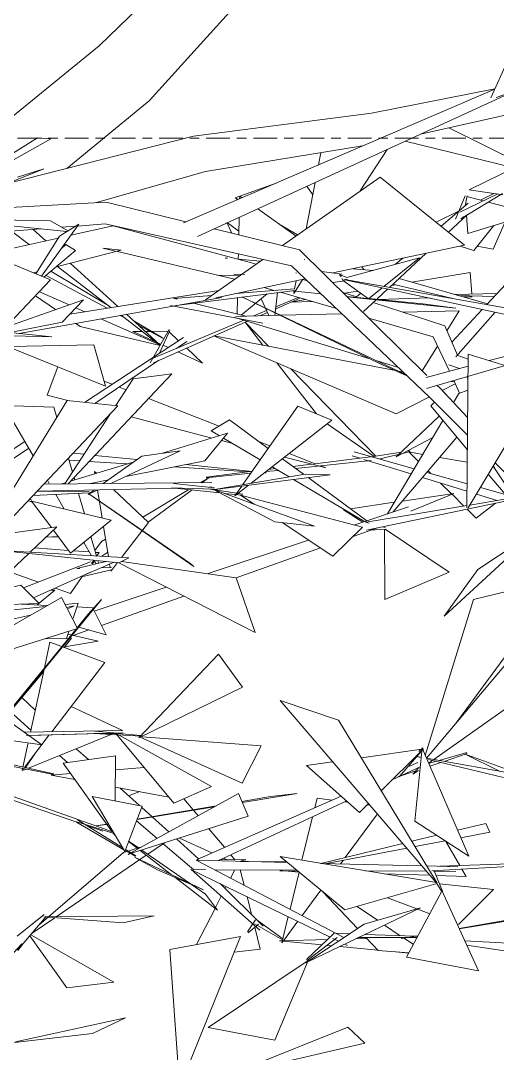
# Model space of a CAD drawing. Header units: millimetres. Extents: x 78096 to 288885, y -20632 to 149556.
# Drawn here: x 253022 to 253343, y 92633 to 93329 of the extents above; entities that cross this region are included whole.
import ezdxf

# ---------------------------------------------------------------- set-up
doc = ezdxf.new("R2010")
doc.units = ezdxf.units.MM
doc.linetypes.add('Centre', pattern=[31.75, 6.35, -4.7625, 15.875, -4.7625])
for name, color, linetype, lineweight in [('A-FLOR-LEVL', 51, 'Continuous', 9), ('G-IMPT', 8, 'Continuous', 9), ('L-PLNT', 71, 'Continuous', 9)]:
    doc.layers.add(name, color=color, linetype=linetype, lineweight=lineweight)

# ---------------------------------------------------------------- blocks, each defined once
blk = doc.blocks.new('ZZ-V - Tree Broadleaf 1 - 3dtree rotund SIMPLU-4826059-TOMH A-A')
at = {"layer": 'G-IMPT'}
for p, q in [((27378.37, 93312.23), (27449.49, 93381.43)), ((27412.12, 93275.21), (27479.06, 93349.29)), ((27252.02, 93209.15), (27378.37, 93312.23)), ((27752.32, 93315.72), (27645.73, 93277.35)), ((27652.99, 93301.39), (27642.07, 93277.28)), ((27670.77, 93287.57), (27444.52, 93183.8)), ((27644.66, 93282.98), (27435.24, 93193.01)), ((27561.68, 93266.97), (27644.75, 93283.18)), ((27356.68, 93229.56), (27412.12, 93275.21)), ((27594.69, 93252.68), (27684.23, 93272.74)), ((27441.83, 93251.27), (27561.68, 93266.97)), ((27613.81, 93256.96), (27663.03, 93232.61)), ((27315.89, 93219.16), (27441.83, 93251.27)), ((27449.96, 93227.64), (27555.7, 93244.76)), ((27572.27, 93242.39), (27554.19, 93214.5)), ((27584.5, 93248), (27657.75, 93230.03)), ((27527.64, 93240.22), (27526.06, 93232.03)), ((27627.46, 93215.26), (27670.17, 93236.1)), ((27376.55, 93206.6), (27449.96, 93227.64)), ((27501.85, 93177.64), (27567.45, 93223.84)), ((27624.37, 93177.96), (27567.45, 93223.84)), ((27497.57, 93219.79), (27469.91, 93209.81)), ((27523.77, 93220.15), (27517.73, 93188.82)), ((27518.27, 93217.62), (27522.18, 93211.88)), ((27627.46, 93215.26), (27650.2, 93211.93)), ((27469.91, 93209.81), (27471.77, 93208.7)), ((27472.99, 93211.04), (27472.95, 93209.21)), ((27472.99, 93211.04), (27474.58, 93209.91)), ((27624.86, 93211.11), (27618.28, 93195.52)), ((27646.72, 93212.44), (27621.21, 93200.25)), ((27650, 93212.78), (27621.81, 93195.56)), ((27626.05, 93211.11), (27624.82, 93204.4)), ((27637, 93207.79), (27625.98, 93210.72)), ((27635.08, 93208.3), (27644.13, 93212.82)), ((27268.86, 93200.65), (27383.06, 93206.96)), ((27383.06, 93206.96), (27436.83, 93193.69)), ((27485.12, 93202.42), (27510.97, 93184.06)), ((27605.22, 93193.4), (27620.63, 93201.09)), ((27626.89, 93206.14), (27608.52, 93190.74)), ((27625.32, 93204.82), (27625.21, 93206.5)), ((27699.15, 93202.16), (27639.35, 93137.87)), ((27669.81, 93199.08), (27640.37, 93206.9)), ((27472.68, 93196.71), (27472.42, 93184.9)), ((27626.42, 93198.48), (27613.66, 93186.59)), ((27623.49, 93197.17), (27623.19, 93195.52)), ((27626.58, 93185.88), (27625.78, 93197.88)), ((27669.81, 93199.08), (27626.58, 93185.88)), ((27651.67, 93193.55), (27643.69, 93175.32)), ((27255.31, 93182.32), (27339.12, 93188.87)), ((27319.48, 93187.33), (27331.23, 93178.29)), ((27333.95, 93188.46), (27342.41, 93180.77)), ((27353.03, 93189.95), (27362.66, 93190.7)), ((27359.4, 93184.55), (27387.81, 93190.85)), ((27363.91, 93190.8), (27382.38, 93192.24)), ((27382.38, 93192.24), (27507.84, 93163.9)), ((27387.81, 93190.85), (27480.94, 93166.08)), ((27455.85, 93188.99), (27513.26, 93174.82)), ((27464.44, 93193.21), (27467.64, 93186.08)), ((27464.77, 93192.96), (27472.47, 93187.25)), ((27499.65, 93192.1), (27511.97, 93184.77)), ((27644.15, 93191.25), (27630.6, 93174.27)), ((27295.38, 93170.33), (27350.78, 93182.63)), ((27349.41, 93163.3), (27393.2, 93174.63)), ((27393.2, 93174.63), (27380.85, 93175.93)), ((27380.85, 93175.93), (27389.21, 93173.95)), ((27389.92, 93173.78), (27469.57, 93154.9)), ((27513.26, 93174.82), (27599.08, 93090.17)), ((27624.37, 93177.96), (27535.74, 93159.2)), ((27621.5, 93177.35), (27630.6, 93174.27)), ((27632.94, 93177.21), (27643.69, 93175.32)), ((27358.92, 93165.76), (27391.06, 93136.52)), ((27449.88, 93141.03), (27488.54, 93168.26)), ((27464.77, 93169.06), (27463.14, 93169.19)), ((27487.05, 93167.21), (27471.98, 93168.46)), ((27472.14, 93171.97), (27472.06, 93168.45)), ((27480.94, 93166.08), (27484.01, 93165.07)), ((27516.74, 93168.32), (27516.3, 93168.54)), ((27545.08, 93156.09), (27593.95, 93169.46)), ((27569.95, 93150.09), (27593.95, 93169.46)), ((27598.53, 93172.49), (27573.76, 93149.41)), ((27582.76, 93169.15), (27577.89, 93165.07)), ((27334.06, 93159.33), (27336.57, 93159.98)), ((27384.94, 93136.98), (27345.91, 93160.33)), ((27350.39, 93163.55), (27386.48, 93135.79)), ((27507.84, 93163.9), (27600.83, 93075.54)), ((27511.3, 93159.13), (27510.82, 93159.27)), ((27541.91, 93158.4), (27528.09, 93160.19)), ((27562.78, 93160.93), (27549.23, 93162.06)), ((27555.24, 93163.33), (27556.51, 93161.45)), ((27628.25, 93159.52), (27588.83, 93153.03)), ((27628.25, 93159.52), (27629.32, 93145.01)), ((27342.66, 93157.57), (27383.77, 93135.36)), ((27516.97, 93155.23), (27456.97, 93142.53)), ((27472.88, 93157.23), (27457.94, 93157.62)), ((27474.16, 93158.13), (27469.14, 93158.33)), ((27469.14, 93158.33), (27476.22, 93158.08)), ((27515.58, 93154.94), (27509.34, 93145.31)), ((27511.01, 93153.97), (27509.97, 93148.59)), ((27515.48, 93154.79), (27518.46, 93153.81)), ((27543.8, 93153.91), (27535.6, 93152.79)), ((27541.2, 93156.48), (27540.17, 93158.12)), ((27545.18, 93156.05), (27540.19, 93158.13)), ((27541.81, 93155.44), (27542.66, 93153.88)), ((27545.25, 93155.02), (27542.28, 93154.31)), ((27559.64, 93141.76), (27542.87, 93153.78)), ((27653.16, 93130.9), (27543.76, 93154.66)), ((27543.84, 93154.68), (27656.93, 93134.78)), ((27639.81, 93138.36), (27580.28, 93155.49)), ((27338.18, 93146.5), (27358.1, 93137.71)), ((27458.91, 93147.39), (27358.58, 93131.32)), ((27510.28, 93147.43), (27430.32, 93137.29)), ((27509.84, 93148.57), (27470.29, 93145.35)), ((27474.09, 93130.81), (27491.49, 93145.05)), ((27489.37, 93149.39), (27496.03, 93147.45)), ((27496.73, 93130.56), (27498.43, 93145.93)), ((27500.38, 93146.17), (27538.08, 93135.17)), ((27527.57, 93145.16), (27508.03, 93147.11)), ((27527.68, 93145.05), (27508.03, 93147.11)), ((27509.65, 93146.94), (27509.34, 93145.31)), ((27542.54, 93145.94), (27551.55, 93142.99)), ((27552.32, 93147.01), (27543.64, 93145.58)), ((27554.49, 93145.46), (27551.55, 93142.99)), ((27559.64, 93141.76), (27568.86, 93149.21)), ((27572.66, 93148.38), (27565.52, 93141.73)), ((27577.79, 93151.21), (27575.24, 93150.79)), ((27616.49, 93141.9), (27576.12, 93151.61)), ((27617.68, 93144.73), (27646.38, 93145.43)), ((27324.58, 93118.49), (27460.91, 93142.58)), ((27349.06, 93134.52), (27335.61, 93143.8)), ((27454.15, 93144.04), (27428.54, 93141.96)), ((27430.8, 93141.5), (27429.01, 93141.94)), ((27477.05, 93130.07), (27441.89, 93138.76)), ((27471.5, 93142.51), (27471.26, 93131.5)), ((27474.35, 93143.08), (27567.64, 93097.96)), ((27584.98, 93090.6), (27474.36, 93143.09)), ((27487.55, 93141.83), (27492.67, 93130.46)), ((27513.6, 93142.31), (27497.23, 93135.06)), ((27512.27, 93142.7), (27497.38, 93136.45)), ((27507.1, 93139.51), (27521.7, 93139.95)), ((27517.29, 93141.24), (27507.26, 93139.58)), ((27559.32, 93141.99), (27545.1, 93143.41)), ((27618.39, 93135.55), (27545.32, 93143.2)), ((27564.9, 93141.15), (27556.28, 93133.13)), ((27596.29, 93138.31), (27559.86, 93141.94)), ((27562.9, 93139.29), (27611, 93123.56)), ((27566.36, 93141.29), (27600.57, 93142.32)), ((27596.29, 93138.31), (27618.39, 93135.55)), ((27644.35, 93143.24), (27619.94, 93144.08)), ((27623.64, 93143.01), (27629.45, 93143.19)), ((27362.7, 93135.69), (27368.86, 93132.97)), ((27396.77, 93131.33), (27419.54, 93110.62)), ((27488.66, 93125.34), (27426.47, 93137.31)), ((27491.15, 93133.83), (27482.54, 93130.21)), ((27491.7, 93132.61), (27486.5, 93130.31)), ((27541.77, 93131.67), (27500.56, 93130.65)), ((27620.65, 93133.61), (27583.1, 93132.68)), ((27620.65, 93133.61), (27612.46, 93120.25)), ((27636.27, 93134.57), (27615.82, 93112.58)), ((27644.94, 93132.68), (27618.41, 93102.61)), ((27365.57, 93123.13), (27362.48, 93125.26)), ((27379.5, 93128.28), (27418.73, 93110.98)), ((27392.58, 93130.59), (27394.77, 93129.41)), ((27393.11, 93130.69), (27419.2, 93110.62)), ((27420.99, 93115.4), (27401.39, 93127.13)), ((27404.9, 93123.93), (27421.55, 93114.93)), ((27475.84, 93127.39), (27413.62, 93101.24)), ((27478.25, 93126.65), (27414.92, 93098.59)), ((27560.67, 93101.33), (27469.71, 93129.28)), ((27500.08, 93130.64), (27470.39, 93129.91)), ((27476.6, 93125.92), (27488.57, 93110.59)), ((27476.74, 93125.98), (27492.47, 93109.84)), ((27559.93, 93128.79), (27603.22, 93116.15)), ((27748.05, 93124.86), (27598.65, 93081.26)), ((27747.01, 93128.35), (27641.02, 93100.08)), ((27365.57, 93123.13), (27419.42, 93110.39)), ((27401.14, 93119.68), (27407.36, 93119.72)), ((27416.37, 93112.79), (27401.14, 93119.68)), ((27409.51, 93119.74), (27412.62, 93119.76)), ((27425.51, 93121.19), (27412.76, 93098.57)), ((27413.69, 93119.77), (27424.76, 93119.85)), ((27425.93, 93120.51), (27418.95, 93105.03)), ((27431.92, 93113.53), (27425.49, 93119.54)), ((27577.83, 93093.39), (27455.89, 93116.89)), ((27611, 93123.56), (27619.66, 93103.85)), ((27435.26, 93115.72), (27368.53, 93071.98)), ((27419.88, 93111.2), (27417.93, 93112.09)), ((27424.9, 93108.93), (27421.42, 93110.51)), ((27437.52, 93113.09), (27430.45, 93108.31)), ((27455.6, 93116.76), (27578.36, 93064.17)), ((27606.14, 93109.94), (27595.92, 93093.28)), ((27603.22, 93116.15), (27614.12, 93092.9)), ((27448.02, 93098.48), (27431.38, 93106)), ((27448.02, 93098.48), (27437.18, 93108.62)), ((27626.77, 93101.04), (27619.76, 93103.66)), ((27626.8, 93104.47), (27625.88, 93000.9)), ((27626.8, 93104.47), (27679, 93088.36)), ((27418.68, 93100.37), (27375.57, 93071.26)), ((27497.91, 93098.64), (27524.72, 93064.31)), ((27579.9, 93095.43), (27565.46, 93099.86)), ((27585.01, 93090.17), (27567.64, 93097.96)), ((27626.73, 93096.27), (27598.48, 93088.73)), ((27620.9, 93094.71), (27613.7, 93097.22)), ((27343.37, 93076.91), (27350.6, 93095.84)), ((27507.33, 93094.6), (27564.7, 93035.76)), ((27583.12, 93092.37), (27579.96, 93092.98)), ((27626.06, 93089.26), (27626.65, 93087.91)), ((27387.17, 93084.2), (27381.62, 93086.37)), ((27396.55, 93080.53), (27391.96, 93082.32)), ((27605.92, 93083.42), (27607.64, 93081.72)), ((27618.06, 93084.52), (27609.25, 93080.01)), ((27617.48, 93085.75), (27615.42, 93086.15)), ((27617.07, 93086.63), (27621.03, 93078.18)), ((27679, 93088.36), (27626.87, 93000.9)), ((27343.37, 93076.91), (27358.19, 93073.03)), ((27600.73, 93075.64), (27578.36, 93064.17)), ((27600.83, 93075.54), (27626.32, 93049.91)), ((27607.64, 93081.72), (27626.42, 93061.72)), ((27610.74, 93078.78), (27611.55, 93077.56)), ((27620.53, 93078), (27616.9, 93071.86)), ((27626.59, 93080.25), (27620.53, 93078)), ((27314.3, 93069.79), (27333.98, 93035.99)), ((27314.3, 93069.79), (27347.87, 93068.77)), ((27349.84, 93061.88), (27347.87, 93068.77)), ((27459.18, 93055.98), (27411.69, 93074.59)), ((27604.18, 93072.17), (27601.58, 93069.55)), ((27601.58, 93069.55), (27626.23, 93040.26)), ((27399.95, 93062.12), (27454.31, 93047.9)), ((27607.29, 93062.77), (27578.23, 93035.18)), ((27466.15, 93060.2), (27453.91, 93052.79)), ((27466.15, 93060.2), (27492.24, 93040.99)), ((27563.49, 93035.57), (27531.96, 93057.62)), ((27609.76, 93059.82), (27572.43, 92996.8)), ((27453.91, 93052.79), (27459.49, 93049.49)), ((27462.17, 93047.9), (27486.84, 93033.3)), ((27619.2, 93048.62), (27576.42, 92998.13)), ((27602.97, 93048.36), (27578.23, 93035.18)), ((27328.36, 93045.64), (27304.39, 93029.92)), ((27330.98, 93041.14), (27308.74, 93026.13)), ((27460.78, 93046.21), (27468.39, 93044.22)), ((27493.37, 93042.59), (27486.3, 93045.36)), ((27360.41, 93024.99), (27357.72, 93034.4)), ((27360.89, 93037.76), (27368.23, 93037.01)), ((27375.6, 93036.26), (27403.72, 93033.4)), ((27501.74, 93033.99), (27515.99, 93023.49)), ((27503.19, 93035.12), (27526.09, 93029.13)), ((27523.85, 93030.65), (27506.27, 93037.53)), ((27560.97, 93035.18), (27523.53, 93030.61)), ((27548.64, 93036.01), (27554.06, 93034.33)), ((27550.17, 93038.54), (27590.44, 93027.2)), ((27556.53, 93033.57), (27588.37, 93023.71)), ((27581.65, 93038.43), (27561.71, 93035.29)), ((27581.67, 93037.32), (27567.24, 93033.93)), ((27587.8, 93038.76), (27582.7, 93037.56)), ((27587.48, 93039.34), (27585.45, 93039.03)), ((27593.38, 93032.17), (27586.85, 93038.58)), ((27586.85, 93038.58), (27596.2, 93036.92)), ((27607.58, 93034.91), (27626.15, 93031.62)), ((27365.29, 93032.5), (27358.13, 93032.95)), ((27397.23, 93030.46), (27371.67, 93032.09)), ((27479.48, 93025.23), (27428.79, 93028.46)), ((27436.76, 93030.03), (27481.34, 93025.48)), ((27496.87, 93027.36), (27492.59, 93026.83)), ((27494.82, 93028.57), (27506.21, 93021.83)), ((27521.43, 93030.35), (27508.77, 93028.81)), ((27510.67, 93027.41), (27561.61, 93032.77)), ((27526.72, 93028.97), (27530.98, 93027.86)), ((27530.98, 93027.86), (27527.37, 93029.27)), ((27643.66, 93029.07), (27660.74, 93003.27)), ((27643.88, 93029.44), (27645.03, 93026.99)), ((27644.92, 93031.19), (27675.53, 93000.41)), ((27343.61, 93019.46), (27345.07, 93016.94)), ((27361.93, 93019.68), (27361.48, 93021.27)), ((27375.2, 93025.5), (27375.47, 93023.82)), ((27375.2, 93025.5), (27376.61, 93024.16)), ((27452.36, 93021.31), (27446.58, 93017.87)), ((27447.75, 93017.88), (27452.42, 93021.32)), ((27480, 93025.3), (27450.32, 93021.68)), ((27450.5, 93021.09), (27480.47, 93024.24)), ((27490.91, 93024.51), (27489.71, 93024.58)), ((27490.64, 93025.31), (27498.87, 93026.17)), ((27509.23, 93020.04), (27557.08, 92991.71)), ((27518.99, 93021.28), (27558.5, 92992.18)), ((27596.08, 93021.33), (27625.98, 93012.07)), ((27599.01, 93024.79), (27626.02, 93017.18)), ((27601.64, 93024.04), (27599.86, 93025.79)), ((27640.34, 93023.5), (27673.2, 92984.45)), ((27377.25, 93012.99), (27380.37, 92993.97)), ((27388.05, 93013.31), (27411.6, 92990.97)), ((27438.71, 93013.17), (27407.69, 92994.68)), ((27411.4, 92991.15), (27441.02, 93012.93)), ((27615.63, 93010.3), (27608.24, 93017.56)), ((27635.05, 93014.63), (27651.75, 93009.93)), ((27349.14, 93009.95), (27354.87, 93000.11)), ((27368.48, 92996.83), (27364.53, 93010.61)), ((27617.17, 93010.52), (27582.62, 93005.45)), ((27617.17, 93010.52), (27588.2, 92998.75)), ((27623.95, 93002.12), (27615.92, 93010.02)), ((27651.56, 93006.68), (27628, 93002.79)), ((27632.35, 93010.1), (27646.23, 93005.8)), ((27542.77, 92999.59), (27555.92, 92991.32)), ((27577.06, 93004.63), (27547.5, 93000.28)), ((27586.62, 93001.51), (27549.9, 92989.32)), ((27625.89, 93002.44), (27558.21, 92991.28)), ((27651.87, 93005.41), (27558.26, 92985.89)), ((27632.24, 92993.98), (27626.25, 92999.86)), ((27632.24, 92993.98), (27645.3, 93004.04)), ((27381.29, 92988.35), (27384.64, 92967.98)), ((27393.46, 92967.48), (27411.6, 92990.97)), ((27565.71, 92987.46), (27549.34, 92981.67)), ((27560.08, 92990.52), (27557.62, 92991.15)), ((27571.57, 92986.46), (27560.67, 92985.84)), ((27570.83, 92987.76), (27569.21, 92988.18)), ((27570.6, 92939.22), (27570.41, 92986.39)), ((27613.96, 92957.59), (27570.99, 92986.43)), ((27610.66, 92927.84), (27674.31, 92986.69)), ((27633.32, 92959.26), (27674.31, 92986.69)), ((27350.81, 92981.45), (27342.61, 92981.09)), ((27350.78, 92981.48), (27342.77, 92981.24)), ((27376.62, 92968.43), (27372.88, 92981.49)), ((27375.56, 92972.12), (27380.05, 92978.2)), ((27382.7, 92979.78), (27380.05, 92978.2)), ((27519.37, 92979.19), (27451.03, 92956.51)), ((27334.96, 92973.84), (27357.75, 92972.2)), ((27361.17, 92971.95), (27371.72, 92971.19)), ((27368.02, 92977.53), (27373.21, 92968.63)), ((27375.91, 92970.89), (27378.3, 92970.71)), ((27376.69, 92968.43), (27378.3, 92970.71)), ((27380.24, 92968.23), (27384.13, 92971.09)), ((27527.38, 92973.89), (27470.55, 92953.76)), ((27372.65, 92964.57), (27327.49, 92946.98)), ((27382.94, 92964.8), (27364.23, 92960.29)), ((27388.43, 92964.24), (27365.54, 92954.51)), ((27373.24, 92963.5), (27374.74, 92965.64)), ((27373.41, 92963.2), (27375.48, 92964.73)), ((27374.97, 92965.61), (27376.36, 92963.21)), ((27378, 92963.61), (27377.5, 92965.35)), ((27387.39, 92959.62), (27390.77, 92964)), ((27483.4, 92916.9), (27391.13, 92963.96)), ((27470.55, 92953.72), (27393.34, 92964.76)), ((27337.48, 92950.87), (27318.03, 92957.8)), ((27372.56, 92957.63), (27334.27, 92940.21)), ((27365.46, 92960.11), (27363.43, 92960.05)), ((27387.52, 92959.37), (27366.44, 92954.42)), ((27386.8, 92960.74), (27379.71, 92960.53)), ((27385.46, 92962.97), (27385.83, 92960.71)), ((27386.25, 92958.14), (27387.19, 92959.36)), ((27613.96, 92957.59), (27570.6, 92939.22)), ((27633.32, 92959.26), (27610.66, 92927.84)), ((27359.01, 92943.21), (27366.95, 92954.54)), ((27470.55, 92953.72), (27483.4, 92916.9)), ((27690.84, 92954.03), (27619.01, 92856.23)), ((27630.37, 92939.17), (27690.84, 92954.03)), ((27348.52, 92945.46), (27336.76, 92935.48)), ((27348.52, 92945.46), (27345.81, 92945.46)), ((27359.01, 92943.21), (27348.83, 92946.84)), ((27423.59, 92947.41), (27375.08, 92931.31)), ((27435.49, 92941.34), (27379.95, 92921.67)), ((27630.37, 92939.17), (27597.89, 92834.08)), ((27678.84, 92927.27), (27598.73, 92832.16)), ((27737.04, 92925.97), (27603.62, 92831.29)), ((27371.41, 92918.65), (27360.9, 92914.92)), ((27326.42, 92872.99), (27335.35, 92864.49)), ((27500.19, 92871.07), (27539.58, 92857.91)), ((27500.19, 92871.07), (27605.09, 92748.6)), ((27318.51, 92863.55), (27332.44, 92851.05)), ((27539.58, 92857.91), (27605.99, 92747.91)), ((27363.03, 92838.57), (27371.16, 92831.25)), ((27596.74, 92838.55), (27580.38, 92819.67)), ((27591, 92789.78), (27595.72, 92839.08)), ((27596.26, 92839.21), (27593.65, 92836.74)), ((27627.3, 92766.09), (27595.95, 92838.55)), ((27351.74, 92833.96), (27357.15, 92829.35)), ((27595.64, 92838.19), (27554.92, 92832.5)), ((27568.33, 92810.29), (27595.56, 92837.33)), ((27595.1, 92832.58), (27591.62, 92833.42)), ((27595.12, 92832.81), (27591.63, 92833.43)), ((27693.09, 92815.34), (27598.72, 92832.17)), ((27625.83, 92835.93), (27607.18, 92830.66)), ((27626.15, 92835.25), (27610.58, 92830.05)), ((27648.33, 92823.32), (27624.68, 92834.86)), ((27663.65, 92820.59), (27624.88, 92834.92)), ((27535.55, 92829.79), (27518.07, 92827.35)), ((27553.62, 92795.68), (27518.07, 92827.35)), ((27594.5, 92826.32), (27575.66, 92817.57)), ((27592.93, 92829.3), (27586.14, 92826.32)), ((27593.36, 92825.79), (27591.77, 92823.9)), ((27650.65, 92819.19), (27600.04, 92831.39)), ((27602.82, 92830.72), (27600.16, 92828.83)), ((27605.29, 92830.12), (27600.22, 92828.69)), ((27608.48, 92829.35), (27601.01, 92826.85)), ((27591.61, 92823.71), (27579.46, 92819.65)), ((27593.26, 92823.93), (27589.63, 92821.36)), ((27591.61, 92823.71), (27589.63, 92821.36)), ((27392.39, 92812.11), (27405.47, 92800.32)), ((27405.76, 92809.63), (27398.25, 92806.83)), ((27435.44, 92804.86), (27441.6, 92797.49)), ((27541.32, 92806.63), (27444.33, 92764.01)), ((27523.53, 92798.81), (27525.08, 92805.15)), ((27535.03, 92803.86), (27525.08, 92805.15)), ((27407.03, 92798.91), (27413.8, 92792.82)), ((27441.94, 92797.08), (27445.06, 92793.35)), ((27545.01, 92803.34), (27458.21, 92763.04)), ((27546.02, 92802.44), (27543.72, 92802.74)), ((27553.62, 92795.68), (27559.64, 92801.66)), ((27560.58, 92800.56), (27558.77, 92800.79)), ((27403.55, 92789.89), (27417.41, 92778.11)), ((27414.06, 92792.58), (27425.29, 92782.46)), ((27514.92, 92763.43), (27522.04, 92792.68)), ((27565.7, 92794.58), (27543.97, 92765.26)), ((27591, 92789.78), (27627.3, 92766.09)), ((27452.3, 92784.69), (27462.81, 92772.13)), ((27638.61, 92788.23), (27619.7, 92783.64)), ((27638.61, 92788.23), (27641.3, 92782.28)), ((27430.52, 92777.75), (27445.29, 92764.43)), ((27432.44, 92778.36), (27454.27, 92768.38)), ((27605.64, 92780.23), (27588.93, 92776.17)), ((27591.05, 92772.65), (27611.3, 92776.53)), ((27621.21, 92759.81), (27611.52, 92776.39)), ((27621.9, 92778.56), (27641.3, 92782.28)), ((27421.56, 92774.58), (27442.16, 92757.06)), ((27582.75, 92774.67), (27527.69, 92761.31)), ((27531.42, 92761.22), (27585.41, 92771.57)), ((27443.74, 92763.4), (27445.75, 92763.43)), ((27505.13, 92761.87), (27443.74, 92763.4)), ((27543.2, 92711.3), (27444.13, 92763.33)), ((27459.41, 92763.6), (27477.07, 92763.83)), ((27462.04, 92764.82), (27464.57, 92763.67)), ((27467, 92767.12), (27469.83, 92763.73)), ((27473.33, 92762.66), (27504.57, 92762.34)), ((27478.33, 92762.61), (27473.99, 92763.44)), ((27500.31, 92765.88), (27543.67, 92729.88)), ((27500.31, 92765.88), (27605.46, 92748.31)), ((27542.55, 92763.35), (27540.8, 92760.98)), ((27711.94, 92762.46), (27602.35, 92756.19)), ((27534, 92711.6), (27440.19, 92757.25)), ((27486.57, 92716.22), (27440.23, 92757.08)), ((27442.16, 92757.06), (27450.03, 92757.21)), ((27511.46, 92756.62), (27456.14, 92757.02)), ((27466.9, 92751.37), (27469.75, 92756.92)), ((27476.02, 92746.58), (27473.43, 92756.9)), ((27500.06, 92756.31), (27502.09, 92756.69)), ((27512.27, 92755.94), (27500.06, 92756.31)), ((27512.83, 92755.48), (27505.58, 92756.14)), ((27512.83, 92755.48), (27505.6, 92756.14)), ((27506.88, 92730.37), (27512.96, 92755.37)), ((27595.65, 92759.62), (27527.63, 92761.31)), ((27598.76, 92755.99), (27557.72, 92756.29)), ((27619.76, 92759.02), (27598.97, 92759.54)), ((27618.46, 92755.85), (27603.44, 92755.96)), ((27609.59, 92742.54), (27603.85, 92756.2)), ((27666.6, 92761.49), (27607.76, 92759.32)), ((27625.47, 92752.52), (27622.64, 92757.36)), ((27601.1, 92753.25), (27570.29, 92754.19)), ((27608.78, 92742.51), (27604.25, 92750)), ((27625.47, 92752.52), (27605.14, 92753.13)), ((27488.78, 92719.05), (27459.77, 92747.73)), ((27463.27, 92744.27), (27463.99, 92745.67)), ((27527.62, 92743.2), (27514.96, 92726.13)), ((27528.99, 92742.07), (27552.28, 92717.31)), ((27543.67, 92729.88), (27605.01, 92747.46)), ((27585.35, 92697.99), (27609.15, 92742.52)), ((27643.9, 92743.72), (27607.54, 92747.43)), ((27633.67, 92688.98), (27609.26, 92742.53)), ((27643.9, 92743.72), (27620.31, 92720.15)), ((27456.74, 92731.52), (27460.62, 92739.1)), ((27480.98, 92726.75), (27477.94, 92738.88)), ((27592.27, 92730.69), (27572.47, 92738.13)), ((27443.97, 92706.59), (27456.47, 92731)), ((27594.77, 92731.43), (27518.88, 92694.94)), ((27565.85, 92722.96), (27552.12, 92732.3)), ((27556.81, 92720.31), (27594.77, 92731.43)), ((27601.06, 92727.39), (27592.82, 92730.49)), ((27681.66, 92728.04), (27620.72, 92717.39)), ((27699.77, 92730.23), (27620.85, 92717.09)), ((27478.25, 92715.24), (27483.68, 92723.18)), ((27478.71, 92714.58), (27485.6, 92720.44)), ((27501.79, 92709.75), (27483, 92720.49)), ((27502.05, 92710.53), (27484.87, 92723.02)), ((27501.39, 92707.81), (27505.67, 92725.39)), ((27512.1, 92722.26), (27502.4, 92709.17)), ((27556.81, 92720.31), (27517.56, 92694.31)), ((27486.82, 92703.46), (27483.1, 92718.31)), ((27518.07, 92696.44), (27536.7, 92714.17)), ((27547.09, 92713.87), (27537.62, 92714.23)), ((27591.02, 92712.2), (27557.44, 92713.48)), ((27581.11, 92712.58), (27570.53, 92719.77)), ((27499.85, 92709.11), (27532.26, 92709.94)), ((27501.66, 92708.94), (27499.85, 92709.11)), ((27502.27, 92709), (27501.39, 92707.81)), ((27528.51, 92706.37), (27502.19, 92708.89)), ((27518.52, 92695.77), (27538.58, 92711.37)), ((27539.57, 92708.89), (27535.69, 92710.78)), ((27545.56, 92705.97), (27543.71, 92706.88)), ((27551.1, 92710.43), (27558.58, 92710.62)), ((27592.45, 92711.27), (27552.94, 92711.32)), ((27557.93, 92711.31), (27566.12, 92702.61)), ((27593.15, 92712.57), (27581.78, 92710.59)), ((27585.92, 92711.28), (27581.78, 92710.59)), ((27589.94, 92706.57), (27583.02, 92711.28)), ((27592.91, 92712.13), (27591.27, 92712.19)), ((27593.09, 92712.47), (27591.4, 92712.19)), ((27721.32, 92703.87), (27624.5, 92709.09)), ((27486.82, 92703.46), (27469.26, 92701.53)), ((27534.85, 92705.76), (27531.75, 92706.06)), ((27565.95, 92702.79), (27540.31, 92705.24)), ((27586.91, 92700.91), (27566.12, 92702.61)), ((27586.85, 92700.79), (27577.91, 92701.65)), ((27714.29, 92693.2), (27625.85, 92706.14)), ((27451.8, 92650.67), (27519.18, 92695.91)), ((27496.72, 92642.17), (27519.18, 92695.91)), ((27585.35, 92697.99), (27633.67, 92688.98)), ((27451.8, 92650.67), (27496.72, 92642.17))]:
    blk.add_line(p, q, dxfattribs=at)
blk = doc.blocks.new('ZZ-V - Tree Broadleaf 1 - 3dtree rotund SIMPLU-4826034-TOMH A-A')
at = {"layer": 'G-IMPT'}
for p, q in [((27336.94, 93250.36), (27244.08, 93192.21)), ((27345.78, 93249.66), (27246.2, 93193.3)), ((27336.94, 93250.36), (27345.78, 93249.66)), ((27254.95, 93195.13), (27341.16, 93229.33)), ((27323.42, 93223.79), (27341.16, 93229.33)), ((27272.47, 93195.86), (27356.58, 93187.03)), ((27345.56, 93194.24), (27272.83, 93195.93)), ((27345.56, 93194.24), (27357.33, 93187.49)), ((27339.56, 93157.03), (27364.75, 93191.96)), ((27351.69, 93184.09), (27364.75, 93191.96)), ((27351.69, 93184.09), (27335.72, 93158.63)), ((27362.48, 93174.39), (27341.22, 93156.35)), ((27355.89, 93178.42), (27352.63, 93175.15)), ((27355.89, 93178.42), (27362.48, 93174.39)), ((27304.84, 93171.5), (27345.75, 93154.45)), ((27345.75, 93154.45), (27298.85, 93105.21)), ((27367.86, 93141.16), (27315.47, 93122.66)), ((27367.86, 93141.16), (27353.6, 93126.04)), ((27353.6, 93126.04), (27311.28, 93117.81)), ((27310.66, 93116.95), (27346.51, 93116.16)), ((27318.26, 93119.17), (27346.51, 93116.16)), ((27374.71, 93110.74), (27318.13, 93109.64)), ((27374.71, 93110.74), (27382.61, 93082.9)), ((27382.61, 93082.9), (27316.76, 93109.53)), ((27357.5, 93017.05), (27427.26, 93091.12)), ((27401.26, 93087.77), (27427.26, 93091.12)), ((27401.26, 93087.77), (27389.59, 93069.83)), ((27356.77, 93073.18), (27290.36, 92964.77)), ((27391.02, 93069.68), (27300.21, 92973.49)), ((27391.02, 93069.68), (27356.77, 93073.18)), ((27475.06, 93016.55), (27512.24, 93069.43)), ((27535.08, 93060.06), (27512.24, 93069.43)), ((27386.1, 93064.47), (27355.23, 93017.03)), ((27535.08, 93060.06), (27480.66, 93017.5)), ((27464.8, 93051.11), (27421.1, 93037.75)), ((27464.8, 93051.11), (27449.55, 93032.54)), ((27407.07, 93035.79), (27381.14, 93017.27)), ((27432.83, 93039.4), (27386.36, 93017.32)), ((27407.07, 93035.79), (27432.83, 93039.4)), ((27401.4, 93031.74), (27359.19, 93018.84)), ((27449.55, 93032.54), (27396.4, 93022.09)), ((27384.65, 93019.78), (27371.44, 93017.18)), ((27454.69, 93013.1), (27517.16, 93023.69)), ((27533.97, 93023.19), (27454.69, 93013.1)), ((27533.97, 93023.19), (27517.16, 93023.69)), ((27431.39, 93014.26), (27336.74, 93012.19)), ((27454.15, 93017.94), (27341.19, 93016.9)), ((27355.72, 93017.78), (27353.2, 93017.01)), ((27377.44, 93013.08), (27370.96, 93010)), ((27375.2, 93013.03), (27370.96, 93010)), ((27455.76, 93013.59), (27427.12, 93014.37)), ((27459.73, 93010.96), (27427.19, 93014.39)), ((27456.08, 93014.31), (27428.44, 93017.34)), ((27455.63, 93013.12), (27452, 93013.69)), ((27454.26, 93014.76), (27452.39, 93014.72)), ((27496.66, 92991.49), (27454.92, 93013.5)), ((27523.4, 92988.65), (27454.92, 93013.5)), ((27470.97, 93010.74), (27456.19, 93013.04)), ((27478.98, 93016.19), (27469.71, 93008.94)), ((27469.71, 93008.94), (27474.4, 93015.61)), ((27332.61, 93005.28), (27330.65, 93005.73)), ((27333.11, 93006.12), (27331.65, 93006.79)), ((27371.69, 93010.94), (27334.01, 93009.29)), ((27334.02, 93009.31), (27371.69, 93010.94)), ((27371.56, 93010.91), (27334.02, 93009.3)), ((27371.6, 93011.78), (27336.61, 93012.05)), ((27347.25, 93012.42), (27345.02, 93011.98)), ((27439.5, 92963.62), (27371.39, 93010.39)), ((27442.13, 92961.29), (27371.54, 93010.28)), ((27474.69, 93009.39), (27462.8, 93010.64)), ((27475.01, 93010.11), (27471.84, 93010.61)), ((27555.66, 92987.8), (27473.51, 93009.54)), ((27482.83, 93003.37), (27473.51, 93009.54)), ((27332.21, 93005.23), (27333.44, 93004.57)), ((27346.22, 92987.55), (27332.79, 93005.43)), ((27332.79, 93005.43), (27386.41, 92992.52)), ((27359.17, 92970.32), (27386.41, 92992.52)), ((27321.86, 92984.29), (27349.96, 92988.05)), ((27349.96, 92988.05), (27331.92, 92970.96)), ((27359.17, 92970.32), (27347.56, 92985.78)), ((27496.66, 92991.49), (27523.4, 92988.65)), ((27535.67, 92968.41), (27501.58, 92990.96)), ((27555.66, 92987.8), (27535.67, 92968.41)), ((27391.56, 92963.92), (27311.97, 92972.06)), ((27398.45, 92967.2), (27312.01, 92972.09)), ((27331.02, 92970.11), (27303.15, 92943.71)), ((27398.45, 92967.2), (27391.56, 92963.92)), ((27439.5, 92963.62), (27442.13, 92961.29)), ((27325.77, 92948.7), (27278.13, 92938.19)), ((27337.96, 92936.52), (27325.77, 92948.7)), ((27263.41, 92889.04), (27353.05, 92940.53)), ((27337.96, 92936.52), (27276.28, 92934.16)), ((27314.49, 92859.29), (27380.02, 92939.08)), ((27343.63, 92935.12), (27325.84, 92936.06)), ((27363.84, 92919.49), (27353.05, 92940.53)), ((27364.22, 92936.64), (27355.52, 92935.72)), ((27364.22, 92936.64), (27360.83, 92926.46)), ((27370.98, 92929.16), (27380.02, 92939.08)), ((27342.23, 92934.32), (27272.99, 92927)), ((27361.6, 92934.86), (27356.52, 92933.76)), ((27361.6, 92934.86), (27357.81, 92933.15)), ((27373.96, 92933.52), (27363.37, 92934.08)), ((27370.98, 92929.16), (27363.56, 92920.03)), ((27373.96, 92933.52), (27374.15, 92933.15)), ((27374.53, 92932.4), (27383.11, 92915.42)), ((27332.09, 92928.49), (27318.02, 92925.45)), ((27363.84, 92919.49), (27266.05, 92888.94)), ((27362.88, 92919.19), (27314.32, 92859.41)), ((27357.89, 92917.63), (27356.33, 92912.92)), ((27359.65, 92915.21), (27357.27, 92915.76)), ((27377.7, 92911.05), (27360.29, 92915.06)), ((27383.11, 92915.42), (27364.75, 92920.49)), ((27345.27, 92910.31), (27341.53, 92893.01)), ((27342.02, 92912.67), (27357.81, 92912.95)), ((27353.21, 92907.41), (27345.27, 92910.31)), ((27354.75, 92906.85), (27359.89, 92912.99)), ((27377.7, 92911.05), (27355.04, 92907.19)), ((27358.57, 92912.96), (27359.89, 92912.99)), ((27382.31, 92896.76), (27353.82, 92907.19)), ((27458.65, 92902.31), (27405, 92845.92)), ((27458.65, 92902.31), (27474.84, 92880.08)), ((27382.31, 92896.76), (27346.48, 92849.97)), ((27339.82, 92841.19), (27274.62, 92887.79)), ((27314.78, 92859.09), (27340.95, 92890.35)), ((27341.29, 92891.93), (27332.15, 92849.7)), ((27474.84, 92880.08), (27405, 92845.92)), ((27393.72, 92851.1), (27359.46, 92866.93)), ((27381.76, 92784.6), (27205.09, 92847.25)), ((27394.43, 92850.85), (27328.01, 92849.63)), ((27344.86, 92847.86), (27328.13, 92826.01)), ((27329.41, 92847.48), (27394.52, 92849.23)), ((27394.52, 92849.23), (27330.05, 92847.47)), ((27386.47, 92848.14), (27330.8, 92825.4)), ((27379.12, 92848.77), (27331.01, 92847.49)), ((27389.76, 92848.74), (27374.77, 92848.79)), ((27406.61, 92847.02), (27374.93, 92848.79)), ((27390.77, 92849.12), (27375.46, 92850.31)), ((27389.68, 92848.83), (27428.74, 92801.85)), ((27454.04, 92813.21), (27389.88, 92848.81)), ((27394.42, 92849.18), (27390.77, 92849.08)), ((27390.87, 92848.87), (27406.42, 92847.42)), ((27474.58, 92815.35), (27406.03, 92846.43)), ((27487.44, 92840.52), (27407.41, 92846.61)), ((27363.31, 92789.07), (27203.42, 92844.22)), ((27320.81, 92843.82), (27339.82, 92841.19)), ((27330.58, 92842.47), (27327.07, 92826.24)), ((27487.44, 92840.52), (27474.58, 92815.35)), ((27347.72, 92821.13), (27290.7, 92832.58)), ((27347.84, 92821.56), (27291.22, 92834.33)), ((27335.26, 92835.32), (27328.76, 92825.86)), ((27354.11, 92828.94), (27389.46, 92833.72)), ((27389.12, 92803.39), (27389.46, 92833.72)), ((27326.87, 92825.31), (27326.58, 92823.98)), ((27327.5, 92825.19), (27326.58, 92823.98)), ((27329.42, 92824.84), (27327.52, 92824.07)), ((27354.11, 92828.94), (27387.17, 92782.63)), ((27408.79, 92825.85), (27389.35, 92824.25)), ((27359.23, 92821.77), (27346.15, 92820.69)), ((27362.11, 92817.73), (27346.15, 92820.69)), ((27425.28, 92806.01), (27389.23, 92812.7)), ((27454.04, 92813.21), (27428.74, 92801.85)), ((27373.72, 92806.28), (27407.44, 92799.96)), ((27373.72, 92806.28), (27395.64, 92769.4)), ((27399.71, 92768.35), (27472.29, 92808.37)), ((27478.67, 92793.1), (27472.29, 92808.37)), ((27474.52, 92803.03), (27493.8, 92806.27)), ((27511.78, 92808.37), (27474.79, 92802.39)), ((27511.78, 92808.37), (27493.8, 92806.27)), ((27407.44, 92799.96), (27395.64, 92769.4)), ((27455.92, 92799.34), (27403.96, 92790.95)), ((27404.05, 92791.18), (27457.38, 92800.15)), ((27394.23, 92771.78), (27363.91, 92790.69)), ((27478.67, 92793.1), (27400.17, 92768.07)), ((27394.99, 92770.49), (27363.04, 92789.17)), ((27388.43, 92781.53), (27363.38, 92789.24)), ((27380.97, 92782.98), (27370.46, 92786.61)), ((27376.34, 92786.52), (27384.63, 92787.92)), ((27384.68, 92787.83), (27376.41, 92786.5)), ((27387.93, 92782.37), (27381.76, 92784.52)), ((27387.82, 92781.72), (27388.87, 92780.25)), ((27404.59, 92771.04), (27398.19, 92775.99)), ((27405.33, 92771.45), (27398.56, 92776.14)), ((27394.87, 92768.58), (27397.07, 92769.27)), ((27402.78, 92765.93), (27395.57, 92770.15)), ((27403.02, 92766.29), (27396.5, 92770.36)), ((27397.85, 92769.52), (27404.05, 92771.46)), ((27404.92, 92771.74), (27407.07, 92772.41)), ((27426.8, 92753.9), (27406.02, 92769.94)), ((27439.11, 92748.06), (27407.04, 92770.26)), ((27411.11, 92767.45), (27422.41, 92775.16)), ((27394.87, 92768.58), (27344.37, 92725.34)), ((27349.53, 92725.38), (27410.13, 92766.77)), ((27397.86, 92767.33), (27399.32, 92768.14)), ((27399.67, 92767.91), (27397.86, 92767.33)), ((27417.65, 92757.03), (27402.2, 92765.58)), ((27448.62, 92743.54), (27402.2, 92765.58)), ((27417.65, 92757.03), (27448.62, 92743.54)), ((27458.03, 92729.79), (27429.34, 92751.94)), ((27450.05, 92740.48), (27440.56, 92747.05)), ((27458.03, 92729.79), (27450.05, 92740.48)), ((27341.39, 92726.74), (27323.15, 92712.23)), ((27342.69, 92725.4), (27323.48, 92702.71)), ((27333.28, 92714.28), (27348.52, 92724.69)), ((27344.01, 92725.04), (27338.1, 92719.97)), ((27341.17, 92725.26), (27394.66, 92721.15)), ((27415.35, 92725.92), (27342.13, 92725.32)), ((27415.35, 92725.92), (27394.66, 92721.15)), ((27388.29, 92681.23), (27332.36, 92713.2)), ((27326.24, 92707.08), (27248.25, 92622.06)), ((27326.72, 92706.54), (27323.67, 92702.54)), ((27356.69, 92677.47), (27331.69, 92712.41)), ((27426, 92703.29), (27473.48, 92712)), ((27434.1, 92614.45), (27473.48, 92712)), ((27426, 92703.29), (27432.38, 92614.49)), ((27388.29, 92681.23), (27356.69, 92677.47)), ((27322.08, 92640.95), (27396.12, 92657.14)), ((27373.83, 92646.64), (27396.12, 92657.14)), ((27545.86, 92651.03), (27476.41, 92623.01)), ((27545.86, 92651.03), (27557.24, 92640.03)), ((27373.83, 92646.64), (27321.31, 92640.67)), ((27468.67, 92619.53), (27557.24, 92640.03))]:
    blk.add_line(p, q, dxfattribs=at)

msp = doc.modelspace()

# ---------------------------------------------------------------- linework, layer by layer
at = {"layer": 'A-FLOR-LEVL', "linetype": 'Centre'}
msp.add_line((192334.611, 93250), (278486.268, 93250), dxfattribs=at)

# ---------------------------------------------------------------- block references
at = {"layer": 'L-PLNT'}
for name in ['ZZ-V - Tree Broadleaf 1 - 3dtree rotund SIMPLU-4826059-TOMH A-A', 'ZZ-V - Tree Broadleaf 1 - 3dtree rotund SIMPLU-4826034-TOMH A-A']:
    msp.add_blockref(name, (225696.455, 0), dxfattribs=at)

doc.saveas('drawing.dxf')
